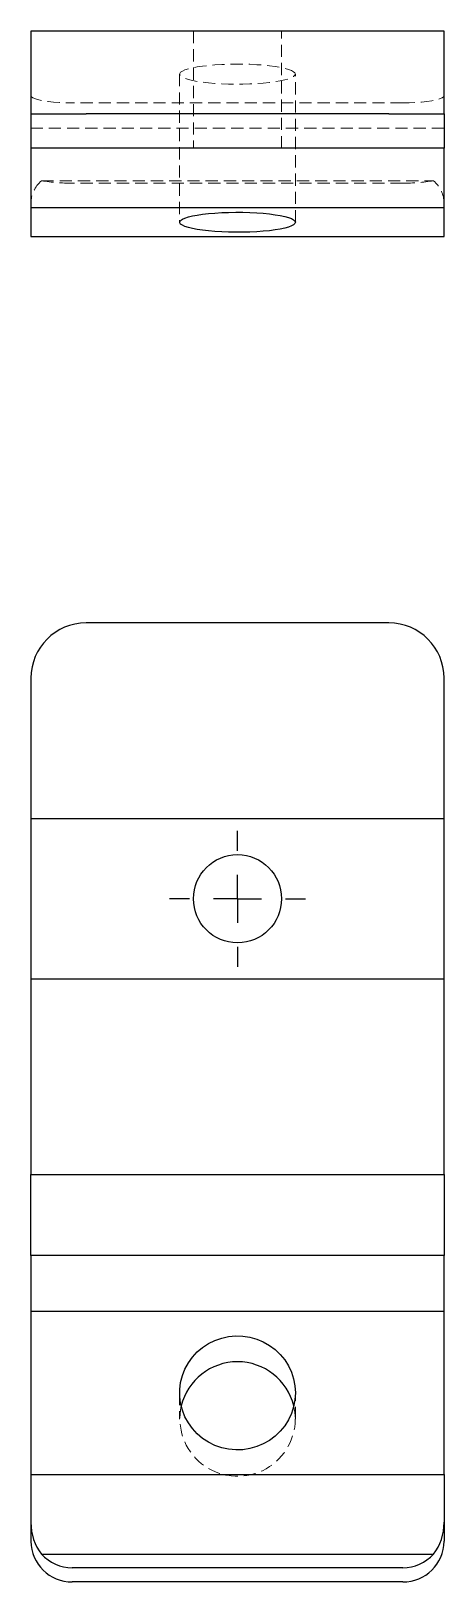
# Model space of a CAD drawing. Header units: millimetres. Extents: x 61 to 234, y 7 to 169.
# Drawn here: x 61.4 to 104.6, y 7 to 168.7 of the extents above.
import ezdxf

# ---------------------------------------------------------------- set-up
doc = ezdxf.new("R2010")
doc.units = ezdxf.units.MM
doc.linetypes.add('HIDDEN', pattern=[1.905, 1.27, -0.635])
doc.layers.add('10', color=7, linetype='Continuous')

# ---------------------------------------------------------------- blocks, each defined once
blk = doc.blocks.new('SW_CENTERMARKSYMBOL_0')
at = {"layer": '10', "color": 0}
for p, q in [((0, 5), (0, 7.1)), ((0, 0), (0, 2.5)), ((-5, 0), (-7.1, 0)), ((0, 0), (-2.5, 0)), ((0, 0), (0, -2.5)), ((0, 0), (2.5, 0)), ((5, 0), (7.1, 0)), ((0, -5), (0, -7.1))]:
    blk.add_line(p, q, dxfattribs=at)

msp = doc.modelspace()

# ---------------------------------------------------------------- linework, layer by layer
at = {"color": 7, "linetype": 'Continuous', "lineweight": 25}
for p, q in [((61.43, 168.72), (61.43, 160.09)), ((67.18, 168.72), (61.43, 168.72)), ((98.82, 168.72), (67.18, 168.72)), ((104.57, 168.72), (98.82, 168.72)), ((104.57, 160.09), (104.57, 168.72)), ((61.43, 160.09), (67.18, 160.09)), ((61.43, 160.09), (61.43, 156.5)), ((98.82, 160.09), (67.18, 160.09)), ((98.82, 160.09), (104.57, 160.09)), ((104.57, 160.09), (104.57, 156.5)), ((104.57, 156.5), (61.43, 156.5)), ((61.43, 156.5), (61.43, 150.28)), ((104.57, 150.28), (104.57, 156.5)), ((104.57, 150.28), (61.43, 150.28)), ((61.43, 150.28), (61.43, 147.28)), ((104.57, 147.28), (104.57, 150.28)), ((61.43, 147.28), (104.57, 147.28)), ((98.82, 107), (67.18, 107)), ((61.43, 101.25), (61.43, 86.58)), ((104.57, 86.58), (104.57, 101.25)), ((104.57, 86.58), (61.43, 86.58)), ((61.43, 86.58), (61.43, 69.9)), ((104.57, 69.9), (104.57, 86.58)), ((61.43, 69.9), (104.57, 69.9)), ((61.43, 69.9), (61.43, 49.48)), ((104.57, 49.48), (104.57, 69.9)), ((61.43, 49.48), (104.57, 49.48)), ((61.43, 41.05), (61.43, 49.48)), ((104.57, 49.48), (104.57, 41.05)), ((104.57, 41.05), (61.43, 41.05)), ((61.43, 41.05), (61.43, 35.21)), ((104.57, 35.21), (104.57, 41.05)), ((61.43, 35.21), (61.43, 18.22)), ((104.57, 35.21), (61.43, 35.21)), ((104.57, 18.22), (104.57, 35.21)), ((61.43, 18.22), (61.43, 13.22)), ((61.43, 18.22), (104.57, 18.22)), ((104.57, 18.22), (104.57, 13.22)), ((61.43, 13.22), (61.43, 11.25)), ((104.57, 13.22), (104.57, 11.25)), ((62.53, 9.89), (103.47, 9.89)), ((100.26, 8.48), (65.74, 8.48)), ((100.26, 7), (65.74, 7))]:
    msp.add_line(p, q, dxfattribs=at)
at = {"color": 7, "linetype": 'HIDDEN', "lineweight": 18}
for p, q in [((78.4, 168.72), (78.4, 156.5)), ((87.6, 156.5), (87.6, 168.72)), ((76.96, 164.23), (76.96, 148.78)), ((89.04, 148.78), (89.04, 164.23)), ((100.26, 161.23), (65.74, 161.23)), ((104.57, 158.6), (61.43, 158.6)), ((62.53, 153.11), (103.47, 153.11)), ((100.26, 152.86), (65.74, 152.86)), ((76.96, 26.72), (76.96, 23.99)), ((89.04, 23.99), (89.04, 26.72))]:
    msp.add_line(p, q, dxfattribs=at)
at = {"color": 7, "linetype": 'HIDDEN', "lineweight": 18, "flags": 128}
for points in [[(89.04, 164.23), (88.99, 164.35), (88.86, 164.48), (88.63, 164.6), (88.32, 164.72), (87.93, 164.83), (87.46, 164.93), (86.93, 165.02), (86.34, 165.1), (85.69, 165.16), (85.01, 165.21), (84.29, 165.25), (83.56, 165.27), (82.81, 165.27), (82.07, 165.26), (81.35, 165.23), (80.65, 165.19), (79.98, 165.13), (79.36, 165.06), (78.8, 164.98), (78.29, 164.88), (77.87, 164.78), (77.51, 164.66), (77.24, 164.54), (77.06, 164.42), (76.97, 164.29), (76.97, 164.16), (77.06, 164.03), (77.24, 163.91), (77.51, 163.79), (77.87, 163.67), (78.29, 163.57), (78.8, 163.47), (79.36, 163.39), (79.98, 163.32), (80.65, 163.26), (81.35, 163.22), (82.07, 163.19), (82.81, 163.18), (83.56, 163.18), (84.29, 163.2), (85.01, 163.24), (85.69, 163.29), (86.34, 163.35), (86.93, 163.43), (87.46, 163.52), (87.93, 163.62), (88.32, 163.73), (88.63, 163.85), (88.86, 163.97), (88.99, 164.1), (89.04, 164.23)], [(61.43, 161.98), (61.48, 161.86), (61.64, 161.75), (61.9, 161.64), (62.25, 161.54), (62.69, 161.45), (63.21, 161.37), (63.79, 161.31), (64.41, 161.27), (65.07, 161.24), (65.74, 161.23)], [(100.26, 161.23), (100.93, 161.24), (101.59, 161.27), (102.21, 161.31), (102.79, 161.37), (103.31, 161.45), (103.75, 161.54), (104.1, 161.64), (104.36, 161.75), (104.52, 161.86), (104.57, 161.98)], [(89.04, 23.99), (88.99, 24.72), (88.88, 25.35)]]:
    msp.add_lwpolyline(points, dxfattribs=at)
at = {"color": 7, "linetype": 'Continuous', "lineweight": 25, "flags": 128}
for points in [[(89.04, 148.78), (88.99, 148.65), (88.86, 148.52), (88.63, 148.4), (88.32, 148.28), (87.93, 148.17), (87.46, 148.07), (86.93, 147.98), (86.34, 147.9), (85.69, 147.84), (85.01, 147.79), (84.29, 147.75), (83.56, 147.73), (82.81, 147.73), (82.07, 147.74), (81.35, 147.77), (80.65, 147.81), (79.98, 147.87), (79.36, 147.94), (78.8, 148.03), (78.29, 148.12), (77.87, 148.23), (77.51, 148.34), (77.24, 148.46), (77.06, 148.59), (76.97, 148.71), (76.97, 148.84), (77.06, 148.97), (77.24, 149.1), (77.51, 149.22), (77.87, 149.33), (78.29, 149.44), (78.8, 149.53), (79.36, 149.61), (79.98, 149.69), (80.65, 149.74), (81.35, 149.79), (82.07, 149.81), (82.81, 149.83), (83.56, 149.82), (84.29, 149.8), (85.01, 149.77), (85.69, 149.72), (86.34, 149.65), (86.93, 149.57), (87.46, 149.48), (87.93, 149.38), (88.32, 149.27), (88.63, 149.16), (88.86, 149.03), (88.99, 148.91), (89.04, 148.78)], [(89.04, 26.72), (88.99, 25.99), (88.86, 25.27), (88.63, 24.57), (88.32, 23.9), (87.93, 23.28), (87.46, 22.71), (86.93, 22.2), (86.34, 21.76), (85.69, 21.39), (85.01, 21.11), (84.29, 20.91), (83.56, 20.79), (82.81, 20.77), (82.07, 20.84), (81.35, 21), (80.65, 21.24), (79.98, 21.57), (79.36, 21.97), (78.8, 22.45), (78.29, 22.99), (77.87, 23.59), (77.51, 24.23), (77.24, 24.91), (77.06, 25.62), (76.97, 26.35), (76.97, 27.08), (77.06, 27.81), (77.24, 28.52), (77.51, 29.2), (77.87, 29.85), (78.29, 30.45), (78.8, 30.99), (79.36, 31.46), (79.98, 31.87), (80.65, 32.19), (81.35, 32.44), (82.07, 32.59), (82.81, 32.66), (83.56, 32.64), (84.29, 32.53), (85.01, 32.33), (85.69, 32.04), (86.34, 31.67), (86.93, 31.23), (87.46, 30.72), (87.93, 30.15), (88.32, 29.53), (88.63, 28.87), (88.86, 28.17), (88.99, 27.45), (89.04, 26.72)]]:
    msp.add_lwpolyline(points, dxfattribs=at)
at = {"color": 7, "linetype": 'Continuous', "lineweight": 25}
msp.add_circle((83, 78.24), 4.6, dxfattribs=at)
at = {"color": 7, "linetype": 'HIDDEN', "lineweight": 18}
for centre, radius, start, end in [((65.53, 170.87), 18.01, 260.4235, 270.6954), ((100.47, 170.87), 18.01, 269.3046, 279.5765), ((83.01, 24.05), 6.03, 167.4919, 359.4698)]:
    msp.add_arc(centre, radius, start, end, dxfattribs=at)
at = {"color": 7, "linetype": 'Continuous', "lineweight": 25}
for centre, radius, start, end in [((67.18, 101.25), 5.75, 90, 180), ((98.82, 101.25), 5.75, 0, 90), ((83, 23.9), 6.06, 13.942, 166.058), ((65.71, 11.28), 4.28, 180.4419, 270.4352), ((65.74, 12.82), 4.34, 222.3711, 270.0897), ((100.29, 11.28), 4.28, 269.5648, 359.5581), ((100.26, 12.82), 4.34, 269.9103, 317.6289)]:
    msp.add_arc(centre, radius, start, end, dxfattribs=at)
at = {"color": 7, "linetype": 'HIDDEN', "lineweight": 18}
for centre, start_param, end_param in [((65.74, 150.78), 2.411865, 3.141593), ((100.26, 150.78), 0, 0.729728)]:
    msp.add_ellipse(centre, major_axis=(4.31, 0), ratio=0.81116, start_param=start_param, end_param=end_param, dxfattribs=at)
at = {"color": 7, "linetype": 'Continuous', "lineweight": 25}
for centre, start_param, end_param in [((65.74, 13.22), 1.570796, 2.300524), ((100.26, 13.22), 3.982661, 4.712389)]:
    msp.add_ellipse(centre, major_axis=(0, 5), ratio=0.863218, start_param=start_param, end_param=end_param, dxfattribs=at)

# ---------------------------------------------------------------- block references
at = {"layer": '10'}
msp.add_blockref('SW_CENTERMARKSYMBOL_0', (83, 78.24), dxfattribs=at)

doc.saveas('drawing.dxf')
